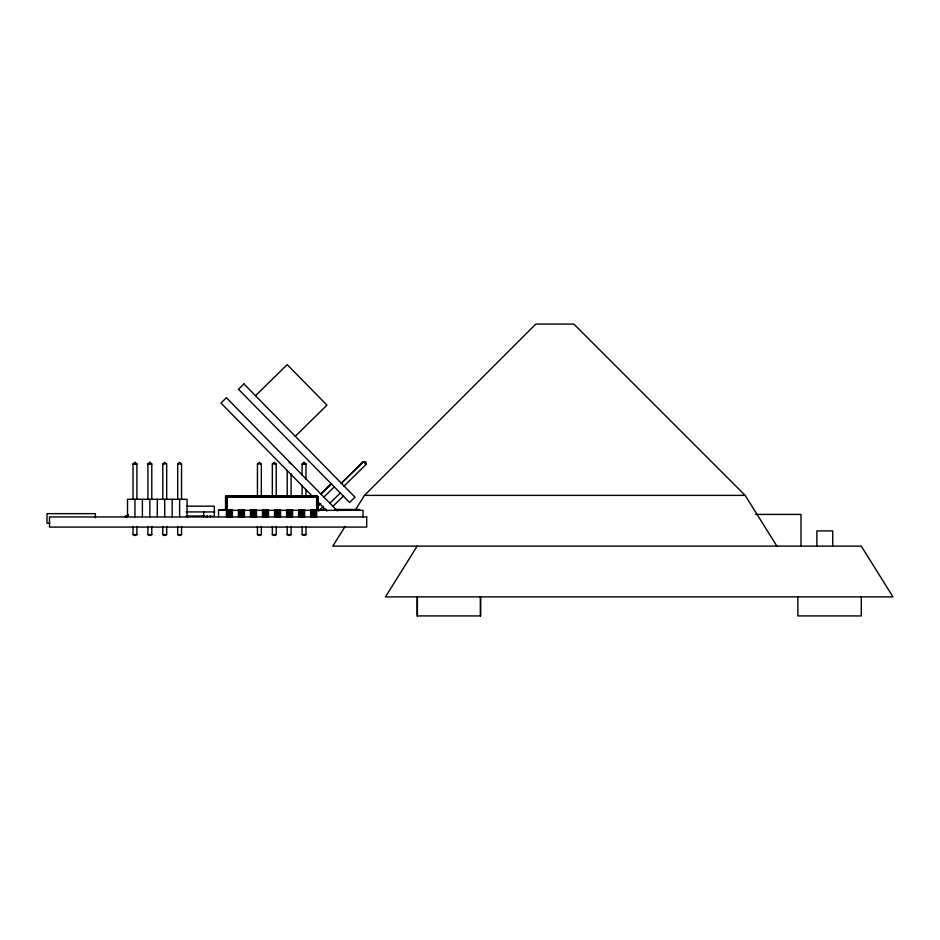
<?xml version="1.0" encoding="UTF-8"?>
<svg xmlns="http://www.w3.org/2000/svg" width="940" height="940" viewBox="0 0 940 940"><rect width="100%" height="100%" fill="white"/><g stroke="black" fill="none" stroke-linecap="round" stroke-linejoin="round"><path stroke-width="1.41" d="M218.538 510.326L226.728 510.326L226.658 496.003L226.728 497.201M317.532 510.326L317.391 497.06L316.615 496.003L317.649 497.201L317.744 510.326M225.53 510.326L225.541 497.06L226.728 496.003L226.517 510.326M316.674 516.953L316.615 496.014L317.802 497.201L316.897 496.038L317.814 497.201L225.541 497.201L226.728 496.003L225.53 497.201M226.082 496.214C224.707 498.294 227.433 494.252 225.812 497.201L225.682 510.326L225.8 497.06L226.728 496.003L225.812 496.426M316.815 510.326L316.886 496.038M317.802 510.326L317.802 496.99C315.452 494.511 318.495 497.977 317.509 496.402L225.847 496.402C227.727 494.828 224.895 498.012 225.788 496.52L317.673 496.637L316.757 496.003L317.649 496.637M226.728 496.156L226.364 516.953M225.953 510.326L226.481 496.402M187.013 506.166L214.32 506.166L214.32 516.319L202.817 516.319M317.532 496.426L317.532 497.201L316.804 496.402M226.293 496.778L226.528 496.038L226.129 510.326M225.588 497.06L317.802 497.06M317.215 510.326L317.368 496.919M225.953 496.52L226.693 496.637M345.156 526.33L332.784 546.128L861.275 546.128L893 596.888L385.459 596.888L417.172 546.128M355.214 510.232L364.497 495.38L535.8 324.077L573.87 324.077L745.161 495.38L776.886 546.128M316.615 497.201L316.733 496.132L316.815 497.201M126.677 516.236L128.181 514.814L126.759 516.236M127.029 516.953L128.451 515.531M255.504 395.716L287.205 364.626L326.979 405.163L295.278 436.266M323.877 497.084L334.546 486.626M316.804 507.341L320.681 503.535M317.791 506.402L319.729 504.498M318.554 511.066L323.407 506.308M343.899 486.227L366.071 464.442L363.357 461.669L341.161 483.442L363.369 461.693L365.895 461.916L366.083 464.466M329.893 503.229L340.562 492.76M332.924 506.308L343.594 495.85M226.047 496.297L317.403 496.297L317.72 497.06M133.022 499.293L133.022 463.961L134.972 462.315L136.899 463.961L136.899 499.293M147.909 499.293L147.909 463.961L149.86 462.315L151.787 463.961L151.787 499.293M162.796 499.293L162.796 463.961L164.747 462.315L166.674 463.961L166.674 499.293M177.684 499.293L177.684 463.961L179.634 462.315L181.561 463.961L181.561 499.293M257.442 496.461L257.442 463.961L259.393 462.315L261.332 463.961L261.332 496.461M272.33 496.461L272.33 463.961L274.28 462.315L276.219 463.961L276.219 496.461M302.104 475.264L302.104 463.961L304.055 462.315L305.994 463.961L305.994 479.506M316.674 496.214L317.215 497.201M133.022 526.459L133.022 534.613L134.96 535.471L136.899 534.613L136.899 526.459M147.909 526.459L147.909 534.613L149.848 535.471L151.787 534.613L151.787 526.459M162.796 526.459L162.796 534.613L164.735 535.471L166.674 534.613L166.674 526.459M177.684 526.459L177.684 534.613L179.622 535.471L181.561 534.613L181.561 526.459M257.442 526.459L257.442 534.613L259.393 535.471L261.332 534.613L261.332 526.459M272.33 526.459L272.33 534.613L274.28 535.471L276.219 534.613L276.219 526.459M287.217 526.459L287.217 534.613L289.168 535.471L291.106 534.613L291.106 526.459M302.104 526.459L302.104 534.613L304.055 535.471L305.994 534.613L305.994 526.459M133.022 463.961L136.899 463.961M147.909 463.961L151.787 463.961M162.796 463.961L166.674 463.961M177.684 463.961L181.561 463.961M257.442 463.961L261.332 463.961M272.33 463.961L276.219 463.961M302.104 463.961L305.994 463.961M364.497 495.38L745.161 495.38M226.34 496.073L317.132 496.297M225.624 496.778L317.767 496.919M320.152 509.468L326.239 509.468M334.722 509.468L359.48 509.468L359.48 510.326M226.364 509.727L232.392 509.727L232.392 516.953M316.674 509.727L310.647 509.727L310.647 516.953M231.076 510.326L239.782 510.326M244.13 510.326L250.451 510.326M255.727 510.326L262.977 510.326M268.511 510.326L274.574 510.326M280.367 510.326L287.617 510.326M291.964 510.326L299.214 510.326M303.561 510.326L310.811 510.326M316.615 510.326L363.028 510.326L363.028 516.953M186.143 511.924L214.825 511.924M755.548 514.415L801.009 514.415L801.009 546.128M186.143 516.013L203.721 516.013M125.337 516.236L125.337 516.953L125.255 516.236L127.288 516.236M49.926 523.181L47 523.181L47 513.651L95.375 513.651L95.375 517.729M133.022 534.613L136.899 534.613M147.909 534.613L151.787 534.613M162.796 534.613L166.674 534.613M177.684 534.613L181.561 534.613M257.442 534.613L261.332 534.613M272.33 534.613L276.219 534.613M287.217 534.613L291.106 534.613M302.104 534.613L305.994 534.613M317.438 496.778L316.98 496.132M317.109 496.402L317.638 496.919L317.274 496.402M289.168 462.315L291.106 463.961M316.945 496.52L317.027 510.326M337.484 510.937L226.411 397.714L220.971 403.048L312.503 496.355M317.649 501.596L326.897 511.031M861.275 596.888L861.275 615.923L797.837 615.923L797.837 596.888M832.734 546.128L832.734 530.9L816.872 530.9L816.872 546.128M480.622 596.888L480.622 615.923L417.172 615.923L417.172 596.888M480.399 596.888L480.399 615.923M417.395 596.888L417.395 615.923M356.471 509.468L356.471 510.326M326.368 509.468L326.368 510.326M323.36 509.468L323.36 510.326M320.352 509.468L320.352 510.326M315.464 509.727L315.44 516.953M315.229 509.727L315.358 516.953M315.041 509.727L315.041 516.953M314.818 509.727L314.818 516.953M314.559 509.727L314.559 516.953M314.277 509.727L314.277 516.953M313.972 509.727L313.972 516.953M313.666 509.727L313.666 516.953M313.349 509.727L313.349 516.953M313.044 509.727L313.044 516.953M312.762 509.727L312.762 516.953M312.503 509.727L312.503 516.953M312.092 509.727L312.28 516.953M311.963 509.727L311.963 516.953M311.88 509.727L311.857 516.953M305.994 489.399L305.994 496.461M304.63 516.953L304.63 509.727L298.615 509.727L298.615 516.953M304.055 462.315L304.055 463.961M304.055 534.613L304.055 535.471M303.432 509.727L303.315 516.953M303.185 509.727L303.185 516.953M303.009 509.727L303.009 516.953M302.786 509.727L302.786 516.953M302.527 509.727L302.527 516.953M302.104 485.157L302.104 496.461M302.234 509.727L302.234 516.953M301.94 509.727L301.94 516.953M301.623 509.727L301.623 516.953M301.305 509.727L301.305 516.953M301 509.727L301 516.953M300.718 509.727L300.718 516.953M300.459 509.727L300.459 516.953M300.236 509.727L300.236 516.953M300.06 509.727L300.06 516.953M299.919 509.727L299.848 516.953M292.587 516.953L292.587 509.727L286.571 509.727L286.571 516.953M291.388 509.727L291.353 516.953M291.283 509.727L291.142 516.953M291.106 473.854L291.106 496.461M290.965 509.727L290.965 516.953M290.742 509.727L290.742 516.953M290.483 509.727L290.483 516.953M290.202 509.727L290.202 516.953M289.896 509.727L289.896 516.953M289.579 509.727L289.579 516.953M289.262 509.727L289.262 516.953M289.168 534.613L289.168 535.471M288.968 509.727L288.968 516.953M288.674 509.727L288.674 516.953M288.416 509.727L288.416 516.953M288.192 509.727L288.192 516.953M288.016 509.727L288.016 516.953M287.887 509.727L287.887 516.953L287.769 509.727M287.217 471.034L287.217 496.461M280.555 516.953L280.555 509.727L274.527 509.727L274.527 516.953M279.321 509.727L279.345 516.953M279.11 509.727L279.11 516.953M278.921 509.727L278.921 516.953M278.698 509.727L278.698 516.953M278.44 509.727L278.44 516.953M278.158 509.727L278.158 516.953M277.852 509.727L277.852 516.953M277.535 509.727L277.535 516.953M277.23 509.727L277.23 516.953M276.924 509.727L276.924 516.953M276.642 509.727L276.642 516.953M276.384 509.727L276.384 516.953M276.16 509.727L276.16 516.953M275.972 509.727L275.972 516.953M275.737 509.727L275.761 516.953M274.28 534.613L274.28 535.471M268.511 516.953L268.511 509.727L262.495 509.727L262.495 516.953M267.277 509.727L267.301 516.953M267.066 509.727L267.195 516.953M266.878 509.727L266.878 516.953M266.666 509.727L266.666 516.953M266.408 509.727L266.408 516.953M266.114 509.727L266.114 516.953M265.808 509.727L265.808 516.953M265.503 509.727L265.503 516.953M265.186 509.727L265.186 516.953M264.88 509.727L264.88 516.953M264.598 509.727L264.598 516.953M264.34 509.727L264.34 516.953M264.117 509.727L264.117 516.953M263.94 509.727L263.94 516.953M263.799 509.727L263.717 516.953M263.693 509.727L263.693 516.953M259.393 534.613L259.393 535.471M256.467 516.953L256.467 509.727L250.451 509.727L250.451 516.953M255.269 509.727L255.234 516.953M255.022 509.727L255.022 516.953M254.846 509.727L254.846 516.953M254.623 509.727L254.623 516.953M254.364 509.727L254.364 516.953M254.082 509.727L254.082 516.953M253.776 509.727L253.776 516.953M253.459 509.727L253.459 516.953M253.142 509.727L253.142 516.953M252.837 509.727L252.837 516.953M252.555 509.727L252.555 516.953M252.296 509.727L252.296 516.953M252.073 509.727L252.073 516.953M251.897 509.727L251.897 516.953M251.685 509.727L251.65 516.953M244.424 516.953L244.424 509.727L238.408 509.727L238.408 516.953M243.202 509.727L243.225 516.953M243.119 509.727L242.978 516.953M242.802 509.727L242.802 516.953M242.579 509.727L242.579 516.953M242.32 509.727L242.32 516.953M242.038 509.727L242.038 516.953M241.733 509.727L241.733 516.953M241.416 509.727L241.416 516.953M241.11 509.727L241.11 516.953M240.805 509.727L240.805 516.953M240.511 509.727L240.511 516.953M240.252 509.727L240.252 516.953M240.041 509.727L240.041 516.953M239.853 509.727L239.853 516.953M239.641 509.727L239.724 516.953M239.618 509.727L239.618 516.953M231.181 509.727L231.076 516.953M230.946 509.727L230.946 516.953M230.758 509.727L230.758 516.953M230.535 509.727L230.535 516.953M230.276 509.727L230.276 516.953M229.995 509.727L229.995 516.953M229.689 509.727L229.689 516.953M229.383 509.727L229.383 516.953M229.066 509.727L229.066 516.953M228.761 509.727L228.761 516.953M228.479 509.727L228.479 516.953M228.22 509.727L228.22 516.953M227.997 509.727L227.997 516.953M227.809 509.727L227.809 516.953M227.574 509.727L227.68 516.953M224.566 510.326L224.566 509.727L218.538 509.727L218.538 516.953M210.407 515.79L210.407 516.953M207.176 515.79L207.176 516.953M203.721 511.924L203.721 516.953M187.072 516.953L187.06 499.293L127.511 499.293L127.511 516.953M179.611 499.293L179.611 516.953M179.622 534.613L179.622 535.471M172.173 499.293L172.173 516.953M164.723 499.293L164.723 516.953M164.735 534.613L164.735 535.471M157.286 499.293L157.286 516.953M149.86 462.315L149.86 463.961M149.836 499.293L149.836 516.953M149.848 534.613L149.848 535.471M142.398 499.293L142.398 516.953M134.972 462.315L134.972 463.961M134.949 499.293L134.949 516.953M134.96 534.613L134.96 535.471M243.942 383.931L238.501 389.266L349.574 502.489L355.003 497.154L243.942 383.931M331.538 483.56L320.869 494.029L331.55 483.571M366.706 516.953L49.491 516.953L49.491 527.093L366.706 527.093L366.706 516.953"/></g></svg>
